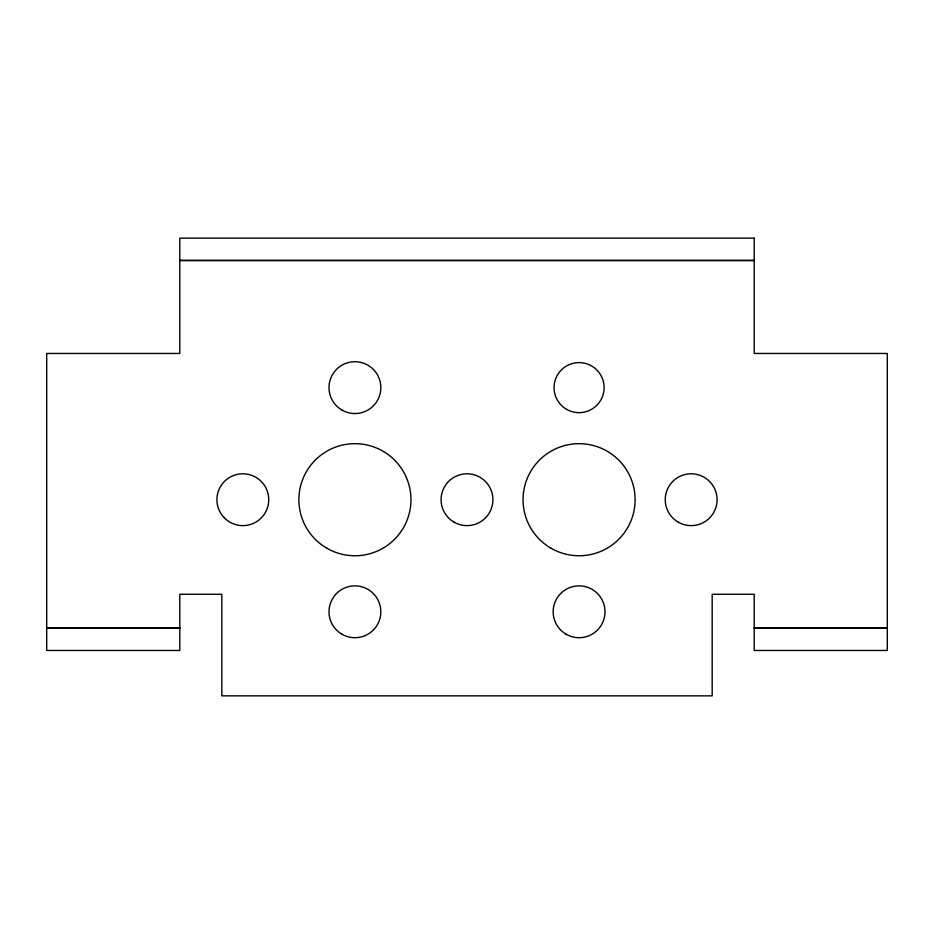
<?xml version="1.0" encoding="UTF-8"?>
<svg xmlns="http://www.w3.org/2000/svg" width="934" height="934" viewBox="0 0 934 934"><rect width="100%" height="100%" fill="white"/><g stroke="black" fill="none" stroke-linecap="round" stroke-linejoin="round"><path stroke-width="1.4" d="M179.795 260.388L754.205 260.388M179.795 260.563L754.205 260.563M46.7 628.057L179.795 628.057M754.205 628.057L887.3 628.057M46.7 628.22L179.795 628.22M754.205 628.22L887.3 628.22M754.205 238.147L179.795 238.147L179.795 353.461L46.7 353.461L46.7 650.473L179.795 650.473L179.795 594.269L221.825 594.269L221.825 695.853L712.175 695.853L712.175 594.269L754.205 594.269L754.205 650.473L887.3 650.473L887.3 353.461L754.205 353.461L754.205 238.147M566.121 634.233A25.918 25.918 0 0 0 604.999 611.793A25.918 25.918 0 0 0 566.121 589.342A25.918 25.918 0 0 0 566.121 634.233M678.201 522.153A25.918 25.918 0 0 0 717.079 499.713A25.918 25.918 0 0 0 678.201 477.262A25.918 25.918 0 0 0 678.201 522.153M566.564 409.314A25.031 25.031 0 0 0 604.111 387.633A25.031 25.031 0 0 0 566.564 365.953A25.031 25.031 0 0 0 566.564 409.314M551.06 548.246A56.04 56.04 0 0 0 635.12 499.713A56.04 56.04 0 0 0 551.06 451.18A56.04 56.04 0 0 0 551.06 548.246M341.961 634.233A25.918 25.918 0 0 0 380.838 611.793A25.918 25.918 0 0 0 341.961 589.342A25.918 25.918 0 0 0 341.961 634.233M224.51 518.043A25.918 25.918 0 0 0 267.871 506.415A25.918 25.918 0 0 0 236.127 474.67A25.918 25.918 0 0 0 224.51 518.043M326.9 548.246A56.04 56.04 0 0 0 410.96 499.713A56.04 56.04 0 0 0 326.9 451.18A56.04 56.04 0 0 0 326.9 548.246M454.041 522.153A25.918 25.918 0 0 0 492.918 499.713A25.918 25.918 0 0 0 454.041 477.262A25.918 25.918 0 0 0 454.041 522.153M341.961 410.073A25.918 25.918 0 0 0 380.838 387.633A25.918 25.918 0 0 0 341.961 365.182A25.918 25.918 0 0 0 341.961 410.073"/></g></svg>
